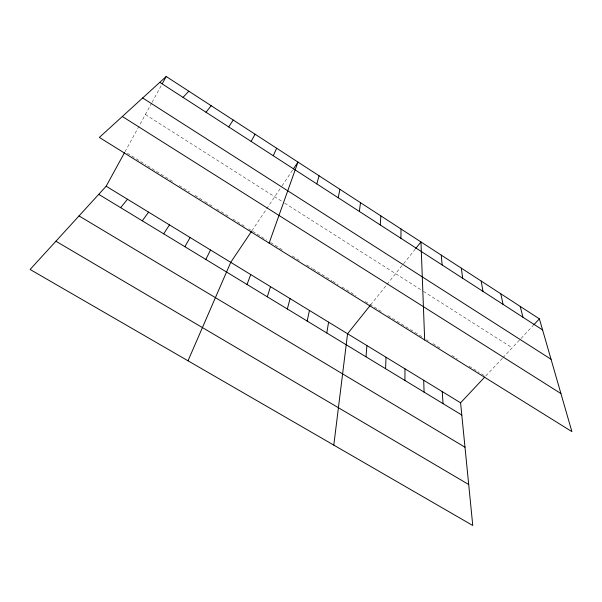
<?xml version="1.0" encoding="UTF-8"?>
<svg xmlns="http://www.w3.org/2000/svg" width="602" height="602" viewBox="0 0 602 602"><rect width="100%" height="100%" fill="white"/><g stroke="black" fill="none" stroke-linecap="round" stroke-linejoin="round"><path stroke-width="0.45" stroke-dasharray="3.01 2.26" d="M125.005 151.787L151.644 103.1M152.095 102.287L161.374 85.326M251.869 230.829L266.167 209.511M266.663 208.766L281.495 186.65M282.022 185.867L292.85 169.711M370.674 304.845L386.431 285.137M387.003 284.422L403.009 264.406M403.581 263.691L415.132 249.243M502.354 358.31L485.43 376.34L480.005 372.954M502.971 357.656L533.146 325.516M127.331 153.239L145.962 164.85M147.535 165.828L173.752 182.158M179.261 185.589L189.495 191.97M194.943 195.364L204.289 201.181M205.064 201.67L213.597 206.983M216.675 208.902L229.001 216.577M232.891 219L244.751 226.39M248.709 228.858L251.079 230.333M252.652 231.318L266.731 240.085M270.644 242.523L283.82 250.733M292.331 256.031L300.293 260.997M306.659 264.963L312.235 268.432M313.017 268.921L331.92 280.698M332.703 281.187L338.158 284.58M342.049 287.011L356.03 295.717M365.279 301.482L381.676 311.701M387.966 315.614L423.597 337.812M426.667 339.731L428.21 340.687M432.943 343.637L441.657 349.07M451.914 355.458L457.407 358.875M469.139 366.189L479.23 372.472M145.391 114.53L283.911 202.626M284.678 203.115L422.687 290.894M423.477 291.391L512.204 347.821"/><path stroke-width="0.9" d="M404.935 380.472L404.965 368.823M400.902 238.294L401.037 229.008M385.566 368.702L386.032 357.257M380.246 224.937L380.885 215.922M365.993 356.798L366.904 345.563M333.801 445.126L347.565 333.749L370.095 305.575M359.349 211.415L360.508 202.686M326.788 332.974L328.602 322.153M338.211 197.742L339.897 189.306M307.17 321.047L309.436 310.444M287.335 308.984L290.074 298.607M316.818 183.911L319.06 175.769M267.288 296.801L270.501 286.65M269.117 243.118L297.975 162.073L293.362 168.951M247.023 284.483L250.725 274.565M188.005 360.801L230.732 262.344L251.365 231.589M273.285 155.752L276.649 148.227M205.816 259.439L210.527 249.996M484.806 377.01L460.583 402.813L472.766 525.493L30.1 269.47L106.163 186.214L124.569 152.577M162.254 83.723L166.205 76.507L539.392 318.857L571.9 431.626L99.368 137.429L166.205 76.507M251.132 141.425L255.067 134.216M184.874 246.707L190.104 237.519M163.699 233.832L169.463 224.9M228.707 126.917L233.245 120.039M142.29 220.814L148.589 212.145M206.012 112.243L211.159 105.704M415.711 248.513L420.964 241.951L424.673 339.964M120.633 207.652L127.496 199.254M183.046 97.389L188.817 91.188M533.771 324.854L539.392 318.857M55.903 241.229L468.695 484.505M79.028 215.915L464.992 447.218M98.736 194.341L461.794 415.034M106.163 186.214L460.583 402.813M122.334 116.495L560.921 393.55M142.666 97.96L551.041 359.266M159.793 82.346L542.59 329.941M520.203 306.395L522.95 317.239M500.796 293.799L503.091 304.394M481.179 281.051L483.007 291.398M461.335 268.168L462.682 278.252M441.266 255.128L442.124 264.955M442.237 391.601L443.042 403.633M423.695 380.268L424.086 392.113"/></g></svg>
